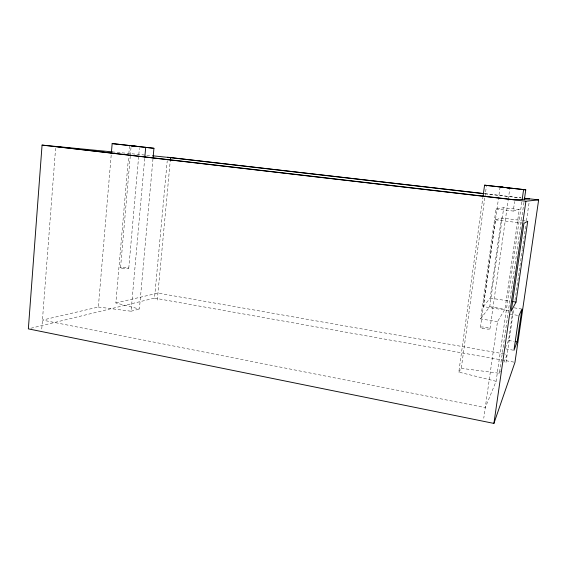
<?xml version="1.0" encoding="UTF-8"?>
<svg xmlns="http://www.w3.org/2000/svg" width="567" height="567" viewBox="0 0 567 567"><rect width="100%" height="100%" fill="white"/><g stroke="black" fill="none" stroke-linecap="round" stroke-linejoin="round"><path stroke-width="0.43" stroke-dasharray="2.83 2.13" d="M41.76 328.988L55.594 148.334M521.824 201.994L496.104 381.286L485.274 407.616L42.44 320.093L98.353 307.03L111.231 154.585M152.984 158.831L139.397 309.05L115.859 302.941L128.617 156.251M128.851 153.622L129.545 145.584M120.544 267.581L130.247 156.251M130.325 155.372L131.09 146.612M128.773 268.184L139.362 148.434M98.353 307.03L131.069 311.219L144.755 157.917M30.923 328.236L154.529 298.122L167.23 160.752M157.314 300.092L170.22 161.156M496.104 381.286L458.809 372.122L482.886 197.415M458.809 372.122L461.262 368.33L484.82 197.677M484.941 196.806L486.394 186.302M497.514 321.631L480.639 318.874L496.012 208.989L503.709 207.706L519.252 209.563L505.006 309.072L497.514 321.631L483.764 418.212M508.649 310.624L483.311 306.598L495.466 219.826L501.455 217.99L521.59 220.478M480.433 327.393L499.981 187.805M483.311 306.598L490.179 298.086L501.455 217.99M480.639 318.874L489.76 306.662L503.709 207.706M489.98 328.711L508.152 200.257M508.273 199.386L509.754 188.896M496.012 208.989L513.263 211.066L514.616 201.54M461.262 368.33L499.407 373.263L524.298 200.108M505.24 347.982L508.549 340.476L512.788 311.141M506.005 362.412L513.596 309.865M514.985 300.255L522.306 249.586M522.434 248.715L525.836 225.127M526.467 220.754L529.117 202.412M499.407 373.263L500.377 370.91M503.928 362.27L507.16 354.418L505.417 354.113M131.069 311.219L139.397 309.05M513.263 211.066L519.252 209.563M115.859 302.941L157.966 293.104L504.545 353.964M112.273 151.885L151.765 155.705M485.012 193.716L521.066 197.862M484.742 193.758L520.825 197.904M522.469 220.584L526.842 221.123M495.466 219.826L521.328 223.044M490.179 298.086L509.995 301.155M514.149 307.824L521.052 308.916M489.76 306.662L505.006 309.072M509.896 314.097L518.181 315.429M508.549 340.476L513.695 341.348M505.729 348.875L513.142 350.158M154.529 298.122L514.106 362.15M121.877 268.106A4.132 0.595 4.6 0 0 128.681 268.333A4.132 0.595 4.6 0 0 123.415 267.22A4.132 0.595 4.6 0 0 121.877 268.106M482.092 328.201A4.841 0.794 8.8 0 0 489.909 328.91A4.841 0.794 8.8 0 0 483.63 327.06A4.841 0.794 8.8 0 0 482.092 328.201"/><path stroke-width="0.85" d="M112.273 151.885L42.064 145.102L28.35 328.867L493.907 423.414L514.971 362.306L538.65 199.882L524.581 198.266M111.302 153.707L112.16 143.586L153.94 148.292L153.062 157.952M144.833 157.038L145.698 147.342M170.306 160.277L170.547 157.64L152.636 155.79M483.006 196.536L484.572 185.182L525.772 189.832L524.418 199.23M522.2 199.364L523.61 189.527M493.907 423.414L525.9 201.228L538.65 199.882M516.027 302.091L527.721 221.236L523.915 223.363L511.271 311.035L516.027 302.091L512.575 301.559M517.125 341.936L521.916 309.05L519.011 315.557L513.964 350.3L517.125 341.936L515.41 341.639M509.591 187.996L505.445 187.521M132.536 145.882L131.168 145.733L135.13 146.187M138.128 146.52L139.517 146.669L135.57 146.222M502.929 187.238L500.101 186.933L503.29 187.294M507.026 187.712L508.982 187.925M153.94 148.292L112.16 143.586M525.772 189.832L484.572 185.182M167.556 157.229L484.126 193.616M170.547 157.64L483.857 193.659M524.347 198.308L529.628 198.918L514.864 199.811L55.729 146.57M42.064 145.102L525.9 201.228"/></g></svg>
